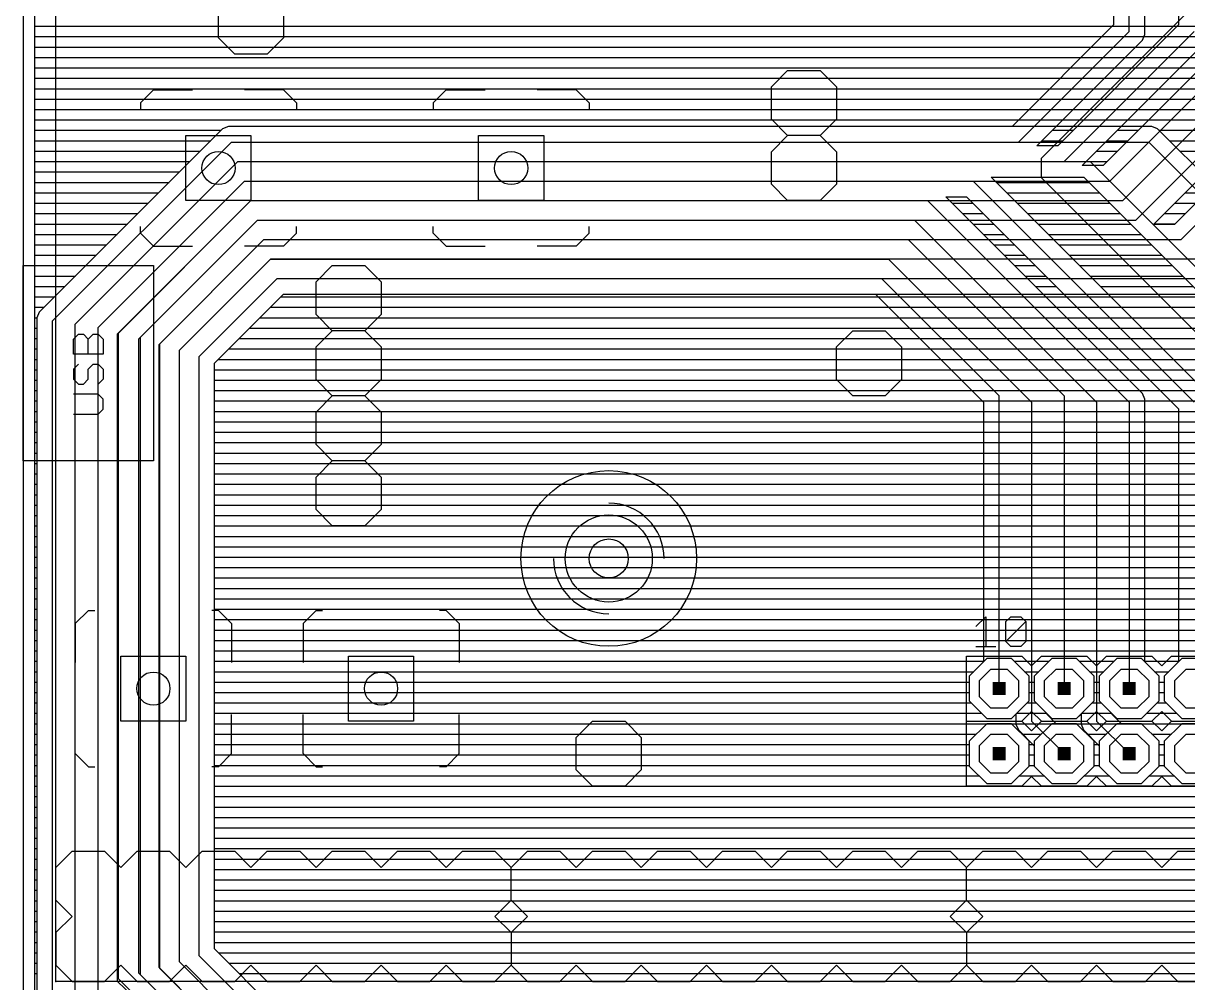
# Model space of a CAD drawing. Extents: x -0.64 to 6, y -0.15 to 7.8.
# Drawn here: x -0.19 to 1.6, y 5.538 to 7.012 of the extents above; entities that cross this region are included whole.
import ezdxf

# ---------------------------------------------------------------- set-up
doc = ezdxf.new("R2010")
doc.units = 0
for name, color, linetype in [('1', 22, 'CONTINUOUS'), ('16', 175, 'CONTINUOUS'), ('17', 82, 'CONTINUOUS'), ('20', 6, 'CONTINUOUS'), ('21', 253, 'CONTINUOUS'), ('23', 7, 'CONTINUOUS'), ('49', 253, 'CONTINUOUS'), ('51', 253, 'CONTINUOUS')]:
    doc.layers.add(name, color=color, linetype=linetype)

# ---------------------------------------------------------------- blocks, each defined once
blk = doc.blocks.new('RECT')
blk.add_solid([(-0.5, -0.5), (0.5, -0.5), (-0.5, 0.5), (0.5, 0.5)])
blk = doc.blocks.new('OCTAGONP')
blk.add_lwpolyline([(-0.5, -0.207107), (-0.5, 0.207107), (-0.207107, 0.5), (0.207107, 0.5), (0.5, 0.207107), (0.5, -0.207107), (0.207107, -0.5), (-0.207107, -0.5)], close=True)

msp = doc.modelspace()

# ---------------------------------------------------------------- linework, layer by layer
at = {"layer": '1'}
for p, q in [((-0.172, -0.132), (-0.172, 7.782)), ((-0.172, 7.008), (1.936, 7.008)), ((-0.172, 6.992), (1.936, 6.992)), ((-0.172, 6.976), (1.936, 6.976)), ((-0.172, 6.96), (1.936, 6.96)), ((-0.172, 6.944), (1.936, 6.944)), ((-0.172, 6.928), (1.936, 6.928)), ((-0.172, 6.912), (1.936, 6.912)), ((-0.172, 6.896), (1.936, 6.896)), ((-0.172, 6.88), (1.936, 6.88)), ((-0.172, 6.864), (1.936, 6.864)), ((-0.172, 6.848), (0.114059, 6.848)), ((0.109654, 6.843595), (-0.165346, 6.568595)), ((0.116405, 6.850346), (0.109654, 6.843595)), ((0.125226, 6.854), (0.116405, 6.850346)), ((1.544774, 6.854), (0.125226, 6.854)), ((1.553595, 6.850346), (1.544774, 6.854)), ((1.973595, 6.430346), (1.553595, 6.850346)), ((1.555941, 6.848), (1.936, 6.848)), ((-0.172, 6.832), (0.098059, 6.832)), ((-0.145, 6.555), (0.13, 6.83)), ((0.13, 6.83), (1.54, 6.83)), ((1.54, 6.83), (1.96, 6.41)), ((1.571941, 6.832), (1.936, 6.832)), ((-0.172, 6.816), (0.082059, 6.816)), ((1.587941, 6.816), (1.936, 6.816)), ((-0.172, 6.8), (0.066059, 6.8)), ((-0.172, 6.784), (0.050059, 6.784)), ((-0.11, 6.55), (0.14, 6.8)), ((0.14, 6.8), (1.45, 6.8)), ((1.45, 6.8), (1.86, 6.39)), ((-0.172, 6.768), (0.034059, 6.768)), ((-0.075, 6.545), (0.15, 6.77)), ((0.15, 6.77), (1.27, 6.77)), ((1.27, 6.77), (1.61, 6.43)), ((1.623595, 6.450346), (1.297941, 6.776)), ((1.297941, 6.776), (1.440059, 6.776)), ((1.305941, 6.768), (1.448059, 6.768)), ((1.440059, 6.776), (1.836, 6.380059)), ((-0.172, 6.752), (0.018059, 6.752)), ((1.321941, 6.752), (1.464059, 6.752)), ((-0.172, 6.736), (0.002059, 6.736)), ((-0.04375, 6.53625), (0.16, 6.74)), ((0.16, 6.74), (1.2, 6.74)), ((1.2, 6.74), (1.51, 6.43)), ((1.523595, 6.450346), (1.227941, 6.746)), ((1.227941, 6.746), (1.260059, 6.746)), ((1.237941, 6.736), (1.270059, 6.736)), ((1.260059, 6.746), (1.586, 6.420059)), ((1.337941, 6.736), (1.480059, 6.736)), ((-0.172, 6.72), (-0.013941, 6.72)), ((1.253941, 6.72), (1.286059, 6.72)), ((1.353941, 6.72), (1.496059, 6.72)), ((-0.172, 6.704), (-0.029941, 6.704)), ((-0.0125, 6.5275), (0.17, 6.71)), ((0.17, 6.71), (1.18, 6.71)), ((1.18, 6.71), (1.46, 6.43)), ((1.269941, 6.704), (1.302059, 6.704)), ((1.369941, 6.704), (1.512059, 6.704)), ((-0.172, 6.688), (-0.045941, 6.688)), ((0.01875, 6.51875), (0.18, 6.68)), ((0.18, 6.68), (1.17, 6.68)), ((1.17, 6.68), (1.41, 6.44)), ((1.285941, 6.688), (1.318059, 6.688)), ((1.385941, 6.688), (1.528059, 6.688)), ((-0.172, 6.672), (-0.061941, 6.672)), ((1.301941, 6.672), (1.334059, 6.672)), ((1.401941, 6.672), (1.544059, 6.672)), ((-0.172, 6.656), (-0.077941, 6.656)), ((0.05, 6.51), (0.19, 6.65)), ((0.19, 6.65), (1.14, 6.65)), ((1.14, 6.65), (1.36, 6.43)), ((1.317941, 6.656), (1.350059, 6.656)), ((1.417941, 6.656), (1.560059, 6.656)), ((-0.172, 6.64), (-0.093941, 6.64)), ((-0.172, 6.624), (-0.109941, 6.624)), ((1.333941, 6.64), (1.366059, 6.64)), ((1.349941, 6.624), (1.382059, 6.624)), ((1.433941, 6.64), (1.576059, 6.64)), ((1.449941, 6.624), (1.592059, 6.624)), ((-0.172, 6.608), (-0.125941, 6.608)), ((0.2, 6.62), (0.08, 6.5)), ((1.13, 6.62), (0.2, 6.62)), ((1.31, 6.44), (1.13, 6.62)), ((1.365941, 6.608), (1.398059, 6.608)), ((1.465941, 6.608), (1.608059, 6.608)), ((-0.172, 6.592), (-0.141941, 6.592)), ((0.104, 6.490059), (0.209941, 6.596)), ((0.205941, 6.592), (1.124059, 6.592)), ((0.209941, 6.596), (1.120059, 6.596)), ((1.120059, 6.596), (1.286, 6.430059)), ((1.381941, 6.592), (1.414059, 6.592)), ((1.481941, 6.592), (1.624059, 6.592)), ((-0.172, 6.576), (-0.157941, 6.576)), ((0.189941, 6.576), (1.140059, 6.576)), ((1.397941, 6.576), (1.430059, 6.576)), ((1.497941, 6.576), (1.640059, 6.576)), ((-0.172, 6.56), (-0.168906, 6.56)), ((-0.165346, 6.568595), (-0.169, 6.559774)), ((-0.169, 6.559774), (-0.169, 0.680226)), ((-0.145, 0.685), (-0.145, 6.555)), ((0.173941, 6.56), (1.156059, 6.56)), ((1.413941, 6.56), (1.446059, 6.56)), ((1.513941, 6.56), (1.656059, 6.56)), ((-0.172, 6.544), (-0.169, 6.544)), ((-0.11, 1.31), (-0.11, 6.55)), ((-0.075, 1.945), (-0.075, 6.545)), ((-0.04375, 5.54375), (-0.04375, 6.53625)), ((0.157941, 6.544), (1.172059, 6.544)), ((1.429941, 6.544), (1.462059, 6.544)), ((1.529941, 6.544), (1.672059, 6.544)), ((-0.172, 6.528), (-0.169, 6.528)), ((-0.0125, 5.5525), (-0.0125, 6.5275)), ((0.01875, 5.56125), (0.01875, 6.51875)), ((0.141941, 6.528), (1.188059, 6.528)), ((1.445941, 6.528), (1.478059, 6.528)), ((1.545941, 6.528), (1.688059, 6.528)), ((-0.172, 6.512), (-0.169, 6.512)), ((0.05, 5.57), (0.05, 6.51)), ((0.08, 6.5), (0.08, 5.58)), ((0.125941, 6.512), (1.204059, 6.512)), ((1.461941, 6.512), (1.494059, 6.512)), ((1.561941, 6.512), (1.704059, 6.512)), ((-0.172, 6.496), (-0.169, 6.496)), ((-0.172, 6.48), (-0.169, 6.48)), ((0.104, 5.589941), (0.104, 6.490059)), ((0.104, 6.48), (1.236059, 6.48)), ((0.109941, 6.496), (1.220059, 6.496)), ((1.477941, 6.496), (1.510059, 6.496)), ((1.493941, 6.48), (1.526059, 6.48)), ((1.577941, 6.496), (1.720059, 6.496)), ((1.593941, 6.48), (1.736059, 6.48)), ((-0.172, 6.464), (-0.169, 6.464)), ((0.104, 6.464), (1.252059, 6.464)), ((1.509941, 6.464), (1.542059, 6.464)), ((-0.172, 6.448), (-0.169, 6.448)), ((0.104, 6.448), (1.268059, 6.448)), ((1.530346, 6.443595), (1.523595, 6.450346)), ((1.525941, 6.448), (1.558059, 6.448)), ((-0.172, 6.432), (-0.169, 6.432)), ((0.104, 6.432), (1.284059, 6.432)), ((1.286, 6.430059), (1.286, 6.031054)), ((1.31, 5.99), (1.31, 6.44)), ((1.36, 6.43), (1.36, 5.94)), ((1.41, 6.44), (1.41, 5.99)), ((1.46, 6.43), (1.46, 5.94)), ((1.51, 6.43), (1.51, 5.99)), ((1.534, 6.434774), (1.530346, 6.443595)), ((1.534, 6.031054), (1.534, 6.434774)), ((1.534, 6.432), (1.574059, 6.432)), ((-0.172, 6.416), (-0.169, 6.416)), ((0.104, 6.416), (1.286, 6.416)), ((1.534, 6.416), (1.586, 6.416)), ((1.586, 6.420059), (1.586, 6.031054)), ((-0.172, 6.4), (-0.169, 6.4)), ((0.104, 6.4), (1.286, 6.4)), ((1.534, 6.4), (1.586, 6.4)), ((-0.172, 6.384), (-0.169, 6.384)), ((0.104, 6.384), (1.286, 6.384)), ((1.534, 6.384), (1.586, 6.384)), ((-0.172, 6.368), (-0.169, 6.368)), ((0.104, 6.368), (1.286, 6.368)), ((1.534, 6.368), (1.586, 6.368)), ((-0.172, 6.352), (-0.169, 6.352)), ((0.104, 6.352), (1.286, 6.352)), ((1.534, 6.352), (1.586, 6.352)), ((-0.172, 6.336), (-0.169, 6.336)), ((-0.172, 6.32), (-0.169, 6.32)), ((0.104, 6.336), (1.286, 6.336)), ((0.104, 6.32), (1.286, 6.32)), ((1.534, 6.336), (1.586, 6.336)), ((1.534, 6.32), (1.586, 6.32)), ((-0.172, 6.304), (-0.169, 6.304)), ((0.104, 6.304), (1.286, 6.304)), ((1.534, 6.304), (1.586, 6.304)), ((-0.172, 6.288), (-0.169, 6.288)), ((0.104, 6.288), (1.286, 6.288)), ((1.534, 6.288), (1.586, 6.288)), ((-0.172, 6.272), (-0.169, 6.272)), ((0.104, 6.272), (1.286, 6.272)), ((1.534, 6.272), (1.586, 6.272)), ((-0.172, 6.256), (-0.169, 6.256)), ((0.104, 6.256), (1.286, 6.256)), ((1.534, 6.256), (1.586, 6.256)), ((-0.172, 6.24), (-0.169, 6.24)), ((0.104, 6.24), (1.286, 6.24)), ((1.534, 6.24), (1.586, 6.24)), ((-0.172, 6.224), (-0.169, 6.224)), ((0.104, 6.224), (1.286, 6.224)), ((1.534, 6.224), (1.586, 6.224)), ((-0.172, 6.208), (-0.169, 6.208)), ((0.104, 6.208), (1.286, 6.208)), ((1.534, 6.208), (1.586, 6.208)), ((-0.172, 6.192), (-0.169, 6.192)), ((-0.172, 6.176), (-0.169, 6.176)), ((0.104, 6.192), (1.286, 6.192)), ((0.104, 6.176), (1.286, 6.176)), ((1.534, 6.192), (1.586, 6.192)), ((1.534, 6.176), (1.586, 6.176)), ((-0.172, 6.16), (-0.169, 6.16)), ((0.104, 6.16), (1.286, 6.16)), ((1.534, 6.16), (1.586, 6.16)), ((-0.172, 6.144), (-0.169, 6.144)), ((0.104, 6.144), (1.286, 6.144)), ((1.534, 6.144), (1.586, 6.144)), ((-0.172, 6.128), (-0.169, 6.128)), ((0.104, 6.128), (1.286, 6.128)), ((1.534, 6.128), (1.586, 6.128)), ((-0.172, 6.112), (-0.169, 6.112)), ((0.104, 6.112), (1.286, 6.112)), ((1.534, 6.112), (1.586, 6.112)), ((-0.172, 6.096), (-0.169, 6.096)), ((0.104, 6.096), (1.286, 6.096)), ((1.534, 6.096), (1.586, 6.096)), ((-0.172, 6.08), (-0.169, 6.08)), ((0.104, 6.08), (1.286, 6.08)), ((1.534, 6.08), (1.586, 6.08)), ((-0.172, 6.064), (-0.169, 6.064)), ((0.104, 6.064), (1.286, 6.064)), ((1.534, 6.064), (1.586, 6.064)), ((-0.172, 6.048), (-0.169, 6.048)), ((0.104, 6.048), (1.286, 6.048)), ((1.534, 6.048), (1.586, 6.048)), ((-0.172, 6.032), (-0.169, 6.032)), ((-0.172, 6.016), (-0.169, 6.016)), ((0.104, 6.032), (1.286, 6.032)), ((0.104, 6.016), (1.270946, 6.016)), ((1.286, 6.031054), (1.264, 6.009054)), ((1.534, 6.032), (1.586, 6.032)), ((1.556, 6.009054), (1.534, 6.031054)), ((1.549054, 6.016), (1.570946, 6.016)), ((1.586, 6.031054), (1.564, 6.009054)), ((-0.172, 6), (-0.169, 6)), ((0.104, 6), (1.264, 6)), ((1.264, 6.009054), (1.264, 5.970946)), ((1.556, 5.970946), (1.556, 6.009054)), ((1.556, 6), (1.564, 6)), ((1.564, 6.009054), (1.564, 5.970946)), ((-0.172, 5.984), (-0.169, 5.984)), ((0.104, 5.984), (1.264, 5.984)), ((1.556, 5.984), (1.564, 5.984)), ((-0.172, 5.968), (-0.169, 5.968)), ((0.104, 5.968), (1.266946, 5.968)), ((1.264, 5.970946), (1.290946, 5.944)), ((1.529054, 5.944), (1.556, 5.970946)), ((1.553054, 5.968), (1.566946, 5.968)), ((1.564, 5.970946), (1.590946, 5.944)), ((-0.172, 5.952), (-0.169, 5.952)), ((0.104, 5.952), (1.282946, 5.952)), ((1.290946, 5.944), (1.329054, 5.944)), ((1.329054, 5.944), (1.336, 5.950946)), ((1.336, 5.950946), (1.336, 5.935226)), ((1.384, 5.949941), (1.384, 5.950946)), ((1.384, 5.950946), (1.390946, 5.944)), ((1.397941, 5.936), (1.384, 5.949941)), ((1.390946, 5.944), (1.429054, 5.944)), ((1.429054, 5.944), (1.436, 5.950946)), ((1.436, 5.950946), (1.436, 5.935226)), ((1.484, 5.949941), (1.484, 5.950946)), ((1.484, 5.950946), (1.490946, 5.944)), ((1.497941, 5.936), (1.484, 5.949941)), ((1.490946, 5.944), (1.529054, 5.944)), ((1.537054, 5.952), (1.582946, 5.952)), ((1.590946, 5.944), (1.629054, 5.944)), ((-0.172, 5.936), (-0.169, 5.936)), ((0.104, 5.936), (1.336, 5.936)), ((1.290946, 5.936), (1.264, 5.909054)), ((1.329054, 5.936), (1.290946, 5.936)), ((1.356, 5.909054), (1.329054, 5.936)), ((1.336, 5.935226), (1.339654, 5.926405)), ((1.339654, 5.926405), (1.364, 5.902059)), ((1.36, 5.94), (1.41, 5.89)), ((1.429054, 5.936), (1.397941, 5.936)), ((1.397941, 5.936), (1.436, 5.936)), ((1.456, 5.909054), (1.429054, 5.936)), ((1.436, 5.935226), (1.439654, 5.926405)), ((1.439654, 5.926405), (1.464, 5.902059)), ((1.46, 5.94), (1.51, 5.89)), ((1.529054, 5.936), (1.497941, 5.936)), ((1.497941, 5.936), (1.836, 5.936)), ((1.556, 5.909054), (1.529054, 5.936)), ((1.590946, 5.936), (1.564, 5.909054)), ((1.629054, 5.936), (1.590946, 5.936)), ((-0.172, 5.92), (-0.169, 5.92)), ((0.104, 5.92), (1.274946, 5.92)), ((1.264, 5.909054), (1.264, 5.870946)), ((1.345054, 5.92), (1.346059, 5.92)), ((1.356, 5.870946), (1.356, 5.909054)), ((1.445054, 5.92), (1.446059, 5.92)), ((1.456, 5.870946), (1.456, 5.909054)), ((1.545054, 5.92), (1.574946, 5.92)), ((1.556, 5.870946), (1.556, 5.909054)), ((1.564, 5.909054), (1.564, 5.870946)), ((-0.172, 5.904), (-0.169, 5.904)), ((0.104, 5.904), (1.264, 5.904)), ((1.356, 5.904), (1.362059, 5.904)), ((1.364, 5.902059), (1.364, 5.870946)), ((1.456, 5.904), (1.462059, 5.904)), ((1.464, 5.902059), (1.464, 5.870946)), ((1.556, 5.904), (1.564, 5.904)), ((-0.172, 5.888), (-0.169, 5.888)), ((-0.172, 5.872), (-0.169, 5.872)), ((0.104, 5.888), (1.264, 5.888)), ((0.104, 5.872), (1.264, 5.872)), ((1.356, 5.888), (1.364, 5.888)), ((1.356, 5.872), (1.364, 5.872)), ((1.456, 5.888), (1.464, 5.888)), ((1.456, 5.872), (1.464, 5.872)), ((1.556, 5.888), (1.564, 5.888)), ((1.556, 5.872), (1.564, 5.872)), ((-0.172, 5.856), (-0.169, 5.856)), ((0.104, 5.856), (1.278946, 5.856)), ((1.264, 5.870946), (1.290946, 5.844)), ((1.329054, 5.844), (1.356, 5.870946)), ((1.341054, 5.856), (1.378946, 5.856)), ((1.364, 5.870946), (1.390946, 5.844)), ((1.429054, 5.844), (1.456, 5.870946)), ((1.441054, 5.856), (1.478946, 5.856)), ((1.464, 5.870946), (1.490946, 5.844)), ((1.529054, 5.844), (1.556, 5.870946)), ((1.541054, 5.856), (1.578946, 5.856)), ((1.564, 5.870946), (1.590946, 5.844)), ((-0.172, 5.84), (-0.169, 5.84)), ((0.104, 5.84), (2.348, 5.84)), ((1.290946, 5.844), (1.329054, 5.844)), ((1.390946, 5.844), (1.429054, 5.844)), ((1.490946, 5.844), (1.529054, 5.844)), ((1.590946, 5.844), (1.629054, 5.844)), ((-0.172, 5.824), (-0.169, 5.824)), ((0.104, 5.824), (2.348, 5.824)), ((-0.172, 5.808), (-0.169, 5.808)), ((0.104, 5.808), (2.348, 5.808)), ((-0.172, 5.792), (-0.169, 5.792)), ((0.104, 5.792), (2.348, 5.792)), ((-0.172, 5.776), (-0.169, 5.776)), ((0.104, 5.776), (2.348, 5.776)), ((-0.172, 5.76), (-0.169, 5.76)), ((0.104, 5.76), (2.348, 5.76)), ((-0.172, 5.744), (-0.169, 5.744)), ((-0.172, 5.728), (-0.169, 5.728)), ((0.104, 5.744), (2.348, 5.744)), ((0.104, 5.728), (2.348, 5.728)), ((-0.172, 5.712), (-0.169, 5.712)), ((0.104, 5.712), (2.348, 5.712)), ((-0.172, 5.696), (-0.169, 5.696)), ((0.104, 5.696), (2.348, 5.696)), ((-0.172, 5.68), (-0.169, 5.68)), ((0.104, 5.68), (2.348, 5.68)), ((-0.172, 5.664), (-0.169, 5.664)), ((0.104, 5.664), (2.348, 5.664)), ((-0.172, 5.648), (-0.169, 5.648)), ((0.104, 5.648), (2.348, 5.648)), ((-0.172, 5.632), (-0.169, 5.632)), ((0.104, 5.632), (2.348, 5.632)), ((-0.172, 5.616), (-0.169, 5.616)), ((0.104, 5.616), (2.348, 5.616)), ((-0.172, 5.6), (-0.169, 5.6)), ((0.104, 5.6), (2.348, 5.6)), ((0.300346, 5.393595), (0.104, 5.589941)), ((-0.172, 5.584), (-0.169, 5.584)), ((-0.172, 5.568), (-0.169, 5.568)), ((0.25, 5.37), (0.05, 5.57)), ((0.28, 5.38), (0.08, 5.58)), ((0.109941, 5.584), (2.348, 5.584)), ((0.125941, 5.568), (2.348, 5.568)), ((-0.172, 5.552), (-0.169, 5.552)), ((0.19, 5.35), (-0.0125, 5.5525)), ((0.22, 5.36), (0.01875, 5.56125)), ((0.141941, 5.552), (2.348, 5.552)), ((0.16, 5.34), (-0.04375, 5.54375))]:
    msp.add_line(p, q, dxfattribs=at)
at = {"layer": '16'}
for p, q in [((-0.172, -0.132), (-0.172, 7.782)), ((1.51, 7), (1.51, 7.59)), ((1.486, 7.548946), (1.486, 7.009941)), ((1.534, 6.995226), (1.534, 7.548946)), ((1.586, 7.548946), (1.586, 7.009941)), ((-0.172, 7.008), (1.484059, 7.008)), ((1.486, 7.009941), (1.330059, 6.854)), ((1.34, 6.83), (1.51, 7)), ((1.586, 7.009941), (1.400059, 6.824)), ((1.41, 6.8), (1.61, 7)), ((1.686, 7.009941), (1.470059, 6.794)), ((1.48, 6.77), (1.71, 7)), ((1.5, 6.74), (1.76, 7)), ((1.52, 6.71), (1.81, 7)), ((1.534, 7.008), (1.584059, 7.008)), ((1.886, 7.009941), (1.580059, 6.704)), ((1.59, 6.68), (1.91, 7)), ((-0.172, 6.992), (1.468059, 6.992)), ((1.523595, 6.979654), (1.530346, 6.986405)), ((1.530346, 6.986405), (1.534, 6.995226)), ((1.532664, 6.992), (1.568059, 6.992)), ((-0.172, 6.976), (1.452059, 6.976)), ((1.367941, 6.824), (1.523595, 6.979654)), ((1.437941, 6.794), (1.623595, 6.979654)), ((1.519941, 6.976), (1.552059, 6.976)), ((1.547941, 6.704), (1.823595, 6.979654)), ((-0.172, 6.96), (1.436059, 6.96)), ((1.503941, 6.96), (1.536059, 6.96)), ((-0.172, 6.944), (1.420059, 6.944)), ((-0.172, 6.928), (1.404059, 6.928)), ((1.471941, 6.928), (1.504059, 6.928)), ((1.487941, 6.944), (1.520059, 6.944)), ((1.571941, 6.928), (1.604059, 6.928)), ((1.587941, 6.944), (1.620059, 6.944)), ((-0.172, 6.912), (1.388059, 6.912)), ((1.455941, 6.912), (1.488059, 6.912)), ((1.555941, 6.912), (1.588059, 6.912)), ((-0.172, 6.896), (1.372059, 6.896)), ((1.439941, 6.896), (1.472059, 6.896)), ((1.539941, 6.896), (1.572059, 6.896)), ((-0.172, 6.88), (1.356059, 6.88)), ((1.423941, 6.88), (1.456059, 6.88)), ((1.523941, 6.88), (1.556059, 6.88)), ((-0.172, 6.864), (1.340059, 6.864)), ((1.407941, 6.864), (1.440059, 6.864)), ((1.507941, 6.864), (1.540059, 6.864)), ((-0.172, 6.848), (0.114059, 6.848)), ((0.109654, 6.843595), (-0.165346, 6.568595)), ((0.116405, 6.850346), (0.109654, 6.843595)), ((0.125226, 6.854), (0.116405, 6.850346)), ((1.330059, 6.854), (0.125226, 6.854)), ((1.391941, 6.848), (1.424059, 6.848)), ((1.491941, 6.848), (1.524059, 6.848)), ((-0.172, 6.832), (0.098059, 6.832)), ((-0.145, 6.555), (0.13, 6.83)), ((0.13, 6.83), (1.34, 6.83)), ((1.400059, 6.824), (1.367941, 6.824)), ((1.375941, 6.832), (1.408059, 6.832)), ((1.475941, 6.832), (1.508059, 6.832)), ((-0.172, 6.816), (0.082059, 6.816)), ((1.459941, 6.816), (1.492059, 6.816)), ((-0.172, 6.8), (0.066059, 6.8)), ((-0.172, 6.784), (0.050059, 6.784)), ((-0.11, 6.55), (0.14, 6.8)), ((0.14, 6.8), (1.41, 6.8)), ((1.470059, 6.794), (1.437941, 6.794)), ((1.443941, 6.8), (1.476059, 6.8)), ((-0.172, 6.768), (0.034059, 6.768)), ((-0.075, 6.545), (0.15, 6.77)), ((0.15, 6.77), (1.48, 6.77)), ((-0.172, 6.752), (0.018059, 6.752)), ((1.595941, 6.752), (1.628059, 6.752)), ((-0.172, 6.736), (0.002059, 6.736)), ((-0.045, 6.535), (0.16, 6.74)), ((0.16, 6.74), (1.5, 6.74)), ((1.579941, 6.736), (1.612059, 6.736)), ((-0.172, 6.72), (-0.013941, 6.72)), ((1.563941, 6.72), (1.596059, 6.72)), ((-0.172, 6.704), (-0.029941, 6.704)), ((-0.01, 6.53), (0.17, 6.71)), ((0.17, 6.71), (1.52, 6.71)), ((1.580059, 6.704), (1.547941, 6.704)), ((1.547941, 6.704), (1.580059, 6.704)), ((-0.172, 6.688), (-0.045941, 6.688)), ((0.02, 6.52), (0.18, 6.68)), ((0.18, 6.68), (1.59, 6.68)), ((-0.172, 6.672), (-0.061941, 6.672)), ((-0.172, 6.656), (-0.077941, 6.656)), ((0.19, 6.65), (0.05, 6.51)), ((1.67, 6.65), (0.19, 6.65)), ((-0.172, 6.64), (-0.093941, 6.64)), ((-0.172, 6.624), (-0.109941, 6.624)), ((-0.172, 6.608), (-0.125941, 6.608)), ((0.2, 6.62), (0.08, 6.5)), ((1.69, 6.62), (0.2, 6.62)), ((-0.172, 6.592), (-0.141941, 6.592)), ((0.104, 6.490059), (0.209941, 6.596)), ((0.205941, 6.592), (1.929218, 6.592)), ((0.209941, 6.596), (1.694774, 6.596)), ((-0.172, 6.576), (-0.157941, 6.576)), ((0.189941, 6.576), (1.939452, 6.576)), ((-0.172, 6.56), (-0.168906, 6.56)), ((-0.165346, 6.568595), (-0.169, 6.559774)), ((-0.169, 6.559774), (-0.169, 0.210226)), ((-0.145, 0.215), (-0.145, 6.555)), ((0.173941, 6.56), (1.966059, 6.56)), ((-0.172, 6.544), (-0.169, 6.544)), ((-0.11, 0.85), (-0.11, 6.55)), ((-0.075, 1.49), (-0.075, 6.545)), ((-0.045, 5.54), (-0.045, 6.535)), ((0.157941, 6.544), (1.982059, 6.544)), ((-0.172, 6.528), (-0.169, 6.528)), ((-0.01, 5.55), (-0.01, 6.53)), ((0.02, 5.56), (0.02, 6.52)), ((0.141941, 6.528), (1.998059, 6.528)), ((-0.172, 6.512), (-0.169, 6.512)), ((0.05, 5.57), (0.05, 6.51)), ((0.08, 6.5), (0.08, 5.58)), ((0.125941, 6.512), (2.014059, 6.512)), ((-0.172, 6.496), (-0.169, 6.496)), ((-0.172, 6.48), (-0.169, 6.48)), ((0.104, 5.589941), (0.104, 6.490059)), ((0.104, 6.48), (2.046059, 6.48)), ((0.109941, 6.496), (2.030059, 6.496)), ((-0.172, 6.464), (-0.169, 6.464)), ((0.104, 6.464), (2.062059, 6.464)), ((-0.172, 6.448), (-0.169, 6.448)), ((0.104, 6.448), (2.078059, 6.448)), ((-0.172, 6.432), (-0.169, 6.432)), ((0.104, 6.432), (4.674059, 6.432)), ((-0.172, 6.416), (-0.169, 6.416)), ((0.104, 6.416), (4.690059, 6.416)), ((-0.172, 6.4), (-0.169, 6.4)), ((0.104, 6.4), (4.706059, 6.4)), ((-0.172, 6.384), (-0.169, 6.384)), ((0.104, 6.384), (4.722059, 6.384)), ((-0.172, 6.368), (-0.169, 6.368)), ((0.104, 6.368), (4.738059, 6.368)), ((-0.172, 6.352), (-0.169, 6.352)), ((0.104, 6.352), (4.754059, 6.352)), ((-0.172, 6.336), (-0.169, 6.336)), ((-0.172, 6.32), (-0.169, 6.32)), ((0.104, 6.336), (4.766, 6.336)), ((0.104, 6.32), (4.766, 6.32)), ((-0.172, 6.304), (-0.169, 6.304)), ((0.104, 6.304), (4.766, 6.304)), ((-0.172, 6.288), (-0.169, 6.288)), ((0.104, 6.288), (4.766, 6.288)), ((-0.172, 6.272), (-0.169, 6.272)), ((0.104, 6.272), (4.766, 6.272)), ((-0.172, 6.256), (-0.169, 6.256)), ((0.104, 6.256), (4.766, 6.256)), ((-0.172, 6.24), (-0.169, 6.24)), ((0.104, 6.24), (4.766, 6.24)), ((-0.172, 6.224), (-0.169, 6.224)), ((0.104, 6.224), (4.766, 6.224)), ((-0.172, 6.208), (-0.169, 6.208)), ((0.104, 6.208), (4.766, 6.208)), ((-0.172, 6.192), (-0.169, 6.192)), ((-0.172, 6.176), (-0.169, 6.176)), ((0.104, 6.192), (4.766, 6.192)), ((0.104, 6.176), (4.766, 6.176)), ((-0.172, 6.16), (-0.169, 6.16)), ((0.104, 6.16), (4.766, 6.16)), ((-0.172, 6.144), (-0.169, 6.144)), ((0.104, 6.144), (4.766, 6.144)), ((-0.172, 6.128), (-0.169, 6.128)), ((0.104, 6.128), (4.766, 6.128)), ((-0.172, 6.112), (-0.169, 6.112)), ((0.104, 6.112), (4.766, 6.112)), ((-0.172, 6.096), (-0.169, 6.096)), ((0.104, 6.096), (4.766, 6.096)), ((-0.172, 6.08), (-0.169, 6.08)), ((0.104, 6.08), (4.766, 6.08)), ((-0.172, 6.064), (-0.169, 6.064)), ((0.104, 6.064), (4.766, 6.064)), ((-0.172, 6.048), (-0.169, 6.048)), ((0.104, 6.048), (4.766, 6.048)), ((1.290946, 6.036), (1.264, 6.009054)), ((1.329054, 6.036), (1.290946, 6.036)), ((1.356, 6.009054), (1.329054, 6.036)), ((1.390946, 6.036), (1.364, 6.009054)), ((1.429054, 6.036), (1.390946, 6.036)), ((1.456, 6.009054), (1.429054, 6.036)), ((1.490946, 6.036), (1.464, 6.009054)), ((1.529054, 6.036), (1.490946, 6.036)), ((1.556, 6.009054), (1.529054, 6.036)), ((1.590946, 6.036), (1.564, 6.009054)), ((1.629054, 6.036), (1.590946, 6.036)), ((-0.172, 6.032), (-0.169, 6.032)), ((-0.172, 6.016), (-0.169, 6.016)), ((0.104, 6.032), (1.286946, 6.032)), ((0.104, 6.016), (1.270946, 6.016)), ((1.333054, 6.032), (1.386946, 6.032)), ((1.349054, 6.016), (1.370946, 6.016)), ((1.433054, 6.032), (1.486946, 6.032)), ((1.449054, 6.016), (1.470946, 6.016)), ((1.533054, 6.032), (1.586946, 6.032)), ((1.549054, 6.016), (1.570946, 6.016)), ((-0.172, 6), (-0.169, 6)), ((0.104, 6), (1.264, 6)), ((1.264, 6.009054), (1.264, 5.970946)), ((1.356, 5.970946), (1.356, 6.009054)), ((1.356, 6), (1.364, 6)), ((1.364, 6.009054), (1.364, 5.970946)), ((1.456, 5.970946), (1.456, 6.009054)), ((1.456, 6), (1.464, 6)), ((1.464, 6.009054), (1.464, 5.970946)), ((1.556, 5.970946), (1.556, 6.009054)), ((1.556, 6), (1.564, 6)), ((1.564, 6.009054), (1.564, 5.970946)), ((-0.172, 5.984), (-0.169, 5.984)), ((0.104, 5.984), (1.264, 5.984)), ((1.356, 5.984), (1.364, 5.984)), ((1.456, 5.984), (1.464, 5.984)), ((1.556, 5.984), (1.564, 5.984)), ((-0.172, 5.968), (-0.169, 5.968)), ((0.104, 5.968), (1.266946, 5.968)), ((1.264, 5.970946), (1.290946, 5.944)), ((1.329054, 5.944), (1.356, 5.970946)), ((1.353054, 5.968), (1.366946, 5.968)), ((1.364, 5.970946), (1.390946, 5.944)), ((1.429054, 5.944), (1.456, 5.970946)), ((1.453054, 5.968), (1.466946, 5.968)), ((1.464, 5.970946), (1.490946, 5.944)), ((1.529054, 5.944), (1.556, 5.970946)), ((1.553054, 5.968), (1.566946, 5.968)), ((1.564, 5.970946), (1.590946, 5.944)), ((-0.172, 5.952), (-0.169, 5.952)), ((0.104, 5.952), (1.282946, 5.952)), ((1.290946, 5.944), (1.329054, 5.944)), ((1.337054, 5.952), (1.382946, 5.952)), ((1.390946, 5.944), (1.429054, 5.944)), ((1.437054, 5.952), (1.482946, 5.952)), ((1.490946, 5.944), (1.529054, 5.944)), ((1.537054, 5.952), (1.582946, 5.952)), ((1.590946, 5.944), (1.629054, 5.944)), ((-0.172, 5.936), (-0.169, 5.936)), ((0.104, 5.936), (2.188118, 5.936)), ((1.290946, 5.936), (1.264, 5.909054)), ((1.329054, 5.936), (1.290946, 5.936)), ((1.356, 5.909054), (1.329054, 5.936)), ((1.390946, 5.936), (1.364, 5.909054)), ((1.429054, 5.936), (1.390946, 5.936)), ((1.456, 5.909054), (1.429054, 5.936)), ((1.490946, 5.936), (1.464, 5.909054)), ((1.529054, 5.936), (1.490946, 5.936)), ((1.556, 5.909054), (1.529054, 5.936)), ((1.590946, 5.936), (1.564, 5.909054)), ((1.629054, 5.936), (1.590946, 5.936)), ((-0.172, 5.92), (-0.169, 5.92)), ((0.104, 5.92), (1.274946, 5.92)), ((1.264, 5.909054), (1.264, 5.870946)), ((1.345054, 5.92), (1.374946, 5.92)), ((1.356, 5.870946), (1.356, 5.909054)), ((1.364, 5.909054), (1.364, 5.870946)), ((1.445054, 5.92), (1.474946, 5.92)), ((1.456, 5.870946), (1.456, 5.909054)), ((1.464, 5.909054), (1.464, 5.870946)), ((1.545054, 5.92), (1.574946, 5.92)), ((1.556, 5.870946), (1.556, 5.909054)), ((1.564, 5.909054), (1.564, 5.870946)), ((-0.172, 5.904), (-0.169, 5.904)), ((0.104, 5.904), (1.264, 5.904)), ((1.356, 5.904), (1.364, 5.904)), ((1.456, 5.904), (1.464, 5.904)), ((1.556, 5.904), (1.564, 5.904)), ((-0.172, 5.888), (-0.169, 5.888)), ((-0.172, 5.872), (-0.169, 5.872)), ((0.104, 5.888), (1.264, 5.888)), ((0.104, 5.872), (1.264, 5.872)), ((1.356, 5.888), (1.364, 5.888)), ((1.356, 5.872), (1.364, 5.872)), ((1.456, 5.888), (1.464, 5.888)), ((1.456, 5.872), (1.464, 5.872)), ((1.556, 5.888), (1.564, 5.888)), ((1.556, 5.872), (1.564, 5.872)), ((-0.172, 5.856), (-0.169, 5.856)), ((0.104, 5.856), (1.278946, 5.856)), ((1.264, 5.870946), (1.290946, 5.844)), ((1.329054, 5.844), (1.356, 5.870946)), ((1.341054, 5.856), (1.378946, 5.856)), ((1.364, 5.870946), (1.390946, 5.844)), ((1.429054, 5.844), (1.456, 5.870946)), ((1.441054, 5.856), (1.478946, 5.856)), ((1.464, 5.870946), (1.490946, 5.844)), ((1.529054, 5.844), (1.556, 5.870946)), ((1.541054, 5.856), (1.578946, 5.856)), ((1.564, 5.870946), (1.590946, 5.844)), ((-0.172, 5.84), (-0.169, 5.84)), ((0.104, 5.84), (4.7585, 5.84)), ((1.290946, 5.844), (1.329054, 5.844)), ((1.390946, 5.844), (1.429054, 5.844)), ((1.490946, 5.844), (1.529054, 5.844)), ((1.590946, 5.844), (1.629054, 5.844)), ((-0.172, 5.824), (-0.169, 5.824)), ((0.104, 5.824), (4.762532, 5.824)), ((-0.172, 5.808), (-0.169, 5.808)), ((0.104, 5.808), (4.836, 5.808)), ((-0.172, 5.792), (-0.169, 5.792)), ((0.104, 5.792), (4.836, 5.792)), ((-0.172, 5.776), (-0.169, 5.776)), ((0.104, 5.776), (4.836, 5.776)), ((-0.172, 5.76), (-0.169, 5.76)), ((0.104, 5.76), (4.836, 5.76)), ((-0.172, 5.744), (-0.169, 5.744)), ((-0.172, 5.728), (-0.169, 5.728)), ((0.104, 5.744), (4.836, 5.744)), ((0.104, 5.728), (4.836, 5.728)), ((-0.172, 5.712), (-0.169, 5.712)), ((0.104, 5.712), (4.836, 5.712)), ((-0.172, 5.696), (-0.169, 5.696)), ((0.104, 5.696), (4.836, 5.696)), ((-0.172, 5.68), (-0.169, 5.68)), ((0.104, 5.68), (4.836, 5.68)), ((-0.172, 5.664), (-0.169, 5.664)), ((0.104, 5.664), (4.836, 5.664)), ((-0.172, 5.648), (-0.169, 5.648)), ((0.104, 5.648), (4.836, 5.648)), ((-0.172, 5.632), (-0.169, 5.632)), ((0.104, 5.632), (4.836, 5.632)), ((-0.172, 5.616), (-0.169, 5.616)), ((0.104, 5.616), (4.836, 5.616)), ((-0.172, 5.6), (-0.169, 5.6)), ((0.104, 5.6), (4.836, 5.6)), ((0.293595, 5.400346), (0.104, 5.589941)), ((-0.172, 5.584), (-0.169, 5.584)), ((-0.172, 5.568), (-0.169, 5.568)), ((0.25, 5.37), (0.05, 5.57)), ((0.08, 5.58), (0.28, 5.38)), ((0.109941, 5.584), (4.836, 5.584)), ((0.125941, 5.568), (4.836, 5.568)), ((-0.172, 5.552), (-0.169, 5.552)), ((0.19, 5.35), (-0.01, 5.55)), ((0.22, 5.36), (0.02, 5.56)), ((0.141941, 5.552), (4.844059, 5.552)), ((0.07, 5.43), (-0.045, 5.54))]:
    msp.add_line(p, q, dxfattribs=at)
at = {"layer": '20'}
msp.add_line((-0.19, 7.8), (-0.19, -0.15), dxfattribs=at)
at = {"layer": '21'}
for p, q in [((1.2745, 6.085193), (1.289846, 6.100539)), ((1.289846, 6.100539), (1.289846, 6.0545)), ((1.320539, 6.092866), (1.328212, 6.100539)), ((1.320539, 6.062173), (1.320539, 6.092866)), ((1.320539, 6.062173), (1.351232, 6.092866)), ((1.328212, 6.100539), (1.343559, 6.100539)), ((1.343559, 6.100539), (1.351232, 6.092866)), ((1.351232, 6.092866), (1.351232, 6.062173)), ((1.2745, 6.0545), (1.305193, 6.0545)), ((1.328212, 6.0545), (1.320539, 6.062173)), ((1.343559, 6.0545), (1.328212, 6.0545)), ((1.351232, 6.062173), (1.343559, 6.0545))]:
    msp.add_line(p, q, dxfattribs=at)
at = {"layer": '23'}
msp.add_point((-0.14, 5.54), dxfattribs=at)
at = {"layer": '49'}
for p, q in [((-0.14, 6.64), (-0.14, 7.74)), ((1.375, 6.805), (1.745, 7.175)), ((0.11, 6.99), (0.11, 7.04)), ((0.21, 7.04), (0.21, 6.99)), ((0.135, 6.965), (0.11, 6.99)), ((0.21, 6.99), (0.185, 6.965)), ((0.185, 6.965), (0.135, 6.965)), ((0.96, 6.915), (0.985, 6.94)), ((0.985, 6.94), (1.035, 6.94)), ((1.035, 6.94), (1.06, 6.915)), ((0.01, 6.91), (-0.01, 6.89)), ((0.01, 6.91), (0.07, 6.91)), ((0.21, 6.91), (0.15, 6.91)), ((0.21, 6.91), (0.23, 6.89)), ((0.46, 6.91), (0.44, 6.89)), ((0.46, 6.91), (0.52, 6.91)), ((0.66, 6.91), (0.6, 6.91)), ((0.66, 6.91), (0.68, 6.89)), ((0.96, 6.865), (0.96, 6.915)), ((1.06, 6.915), (1.06, 6.865)), ((-0.01, 6.89), (-0.01, 6.88)), ((0.23, 6.89), (0.23, 6.88)), ((0.44, 6.89), (0.44, 6.88)), ((0.68, 6.89), (0.68, 6.88)), ((0.985, 6.84), (0.96, 6.865)), ((1.06, 6.865), (1.035, 6.84)), ((0.06, 6.74), (0.06, 6.84)), ((0.06, 6.84), (0.16, 6.84)), ((0.16, 6.84), (0.16, 6.74)), ((0.51, 6.74), (0.51, 6.84)), ((0.51, 6.84), (0.61, 6.84)), ((0.61, 6.84), (0.61, 6.74)), ((0.96, 6.815), (0.985, 6.84)), ((1.035, 6.84), (0.985, 6.84)), ((1.035, 6.84), (1.06, 6.815)), ((0.96, 6.765), (0.96, 6.815)), ((1.06, 6.815), (1.06, 6.765)), ((1.375, 6.775), (1.375, 6.805)), ((1.745, 6.405), (1.375, 6.775)), ((0.985, 6.74), (0.96, 6.765)), ((1.06, 6.765), (1.035, 6.74)), ((0.16, 6.74), (0.06, 6.74)), ((0.61, 6.74), (0.51, 6.74)), ((1.035, 6.74), (0.985, 6.74)), ((-0.01, 6.69), (-0.01, 6.7)), ((0.23, 6.69), (0.23, 6.7)), ((0.44, 6.69), (0.44, 6.7)), ((0.68, 6.69), (0.68, 6.7)), ((0.01, 6.67), (-0.01, 6.69)), ((0.21, 6.67), (0.23, 6.69)), ((0.46, 6.67), (0.44, 6.69)), ((0.66, 6.67), (0.68, 6.69)), ((0.01, 6.67), (0.07, 6.67)), ((0.21, 6.67), (0.15, 6.67)), ((0.46, 6.67), (0.52, 6.67)), ((0.66, 6.67), (0.6, 6.67)), ((-0.19, 6.34), (-0.19, 6.64)), ((-0.19, 6.64), (-0.14, 6.64)), ((-0.14, 5.54), (-0.14, 6.64)), ((-0.14, 6.64), (0.01, 6.64)), ((0.01, 6.64), (0.01, 6.34)), ((0.26, 6.615), (0.285, 6.64)), ((0.285, 6.64), (0.335, 6.64)), ((0.335, 6.64), (0.36, 6.615)), ((0.26, 6.565), (0.26, 6.615)), ((0.36, 6.615), (0.36, 6.565)), ((0.285, 6.54), (0.26, 6.565)), ((0.36, 6.565), (0.335, 6.54)), ((-0.113039, 6.527098), (-0.105366, 6.534771)), ((-0.105366, 6.534771), (-0.097693, 6.534771)), ((-0.097693, 6.534771), (-0.09002, 6.527098)), ((-0.09002, 6.527098), (-0.082346, 6.534771)), ((-0.082346, 6.534771), (-0.074673, 6.534771)), ((-0.074673, 6.534771), (-0.067, 6.527098)), ((0.26, 6.515), (0.285, 6.54)), ((0.335, 6.54), (0.285, 6.54)), ((0.335, 6.54), (0.36, 6.515)), ((1.06, 6.515), (1.085, 6.54)), ((1.085, 6.54), (1.135, 6.54)), ((1.135, 6.54), (1.16, 6.515)), ((-0.113039, 6.504078), (-0.113039, 6.527098)), ((-0.09002, 6.504078), (-0.09002, 6.527098)), ((-0.067, 6.527098), (-0.067, 6.504078)), ((-0.067, 6.504078), (-0.113039, 6.504078)), ((0.26, 6.465), (0.26, 6.515)), ((0.36, 6.515), (0.36, 6.465)), ((1.06, 6.465), (1.06, 6.515)), ((1.16, 6.515), (1.16, 6.465)), ((-0.105366, 6.488732), (-0.113039, 6.481059)), ((-0.113039, 6.481059), (-0.113039, 6.465712)), ((-0.09002, 6.481059), (-0.082346, 6.488732)), ((-0.09002, 6.465712), (-0.09002, 6.481059)), ((-0.082346, 6.488732), (-0.074673, 6.488732)), ((-0.074673, 6.488732), (-0.067, 6.481059)), ((-0.067, 6.481059), (-0.067, 6.465712)), ((-0.113039, 6.465712), (-0.105366, 6.458039)), ((-0.097693, 6.458039), (-0.09002, 6.465712)), ((-0.067, 6.465712), (-0.074673, 6.458039)), ((0.285, 6.44), (0.26, 6.465)), ((0.36, 6.465), (0.335, 6.44)), ((1.085, 6.44), (1.06, 6.465)), ((1.16, 6.465), (1.135, 6.44)), ((-0.105366, 6.458039), (-0.097693, 6.458039)), ((-0.074673, 6.442693), (-0.113039, 6.442693)), ((-0.067, 6.43502), (-0.074673, 6.442693)), ((-0.067, 6.419673), (-0.067, 6.43502)), ((0.26, 6.415), (0.285, 6.44)), ((0.335, 6.44), (0.285, 6.44)), ((0.335, 6.44), (0.36, 6.415)), ((1.135, 6.44), (1.085, 6.44)), ((-0.113039, 6.412), (-0.074673, 6.412)), ((-0.074673, 6.412), (-0.067, 6.419673)), ((0.26, 6.365), (0.26, 6.415)), ((0.36, 6.415), (0.36, 6.365)), ((0.285, 6.34), (0.26, 6.365)), ((0.36, 6.365), (0.335, 6.34)), ((0.01, 6.34), (-0.19, 6.34)), ((0.26, 6.315), (0.285, 6.34)), ((0.335, 6.34), (0.285, 6.34)), ((0.335, 6.34), (0.36, 6.315)), ((0.26, 6.265), (0.26, 6.315)), ((0.36, 6.315), (0.36, 6.265)), ((0.285, 6.24), (0.26, 6.265)), ((0.36, 6.265), (0.335, 6.24)), ((0.335, 6.24), (0.285, 6.24)), ((-0.11, 6.09), (-0.09, 6.11)), ((-0.09, 6.11), (-0.08, 6.11)), ((0.11, 6.11), (0.1, 6.11)), ((0.13, 6.09), (0.11, 6.11)), ((0.24, 6.09), (0.26, 6.11)), ((0.26, 6.11), (0.27, 6.11)), ((0.46, 6.11), (0.45, 6.11)), ((0.48, 6.09), (0.46, 6.11)), ((-0.11, 6.09), (-0.11, 6.03)), ((0.13, 6.09), (0.13, 6.03)), ((0.24, 6.09), (0.24, 6.03)), ((0.48, 6.09), (0.48, 6.03)), ((-0.04, 5.94), (-0.04, 6.04)), ((-0.04, 6.04), (0.06, 6.04)), ((0.06, 6.04), (0.06, 5.94)), ((0.31, 5.94), (0.31, 6.04)), ((0.31, 6.04), (0.41, 6.04)), ((0.41, 6.04), (0.41, 5.94)), ((-0.11, 5.89), (-0.11, 5.95)), ((0.13, 5.89), (0.13, 5.95)), ((0.24, 5.89), (0.24, 5.95)), ((0.48, 5.89), (0.48, 5.95)), ((0.06, 5.94), (-0.04, 5.94)), ((0.41, 5.94), (0.31, 5.94)), ((0.66, 5.915), (0.685, 5.94)), ((0.685, 5.94), (0.735, 5.94)), ((0.735, 5.94), (0.76, 5.915)), ((0.66, 5.865), (0.66, 5.915)), ((0.76, 5.915), (0.76, 5.865)), ((-0.11, 5.89), (-0.09, 5.87)), ((0.13, 5.89), (0.11, 5.87)), ((0.24, 5.89), (0.26, 5.87)), ((0.48, 5.89), (0.46, 5.87)), ((-0.09, 5.87), (-0.08, 5.87)), ((0.11, 5.87), (0.1, 5.87)), ((0.26, 5.87), (0.27, 5.87)), ((0.46, 5.87), (0.45, 5.87)), ((0.685, 5.84), (0.66, 5.865)), ((0.76, 5.865), (0.735, 5.84)), ((0.735, 5.84), (0.685, 5.84)), ((-0.14, 5.715), (-0.115, 5.74)), ((-0.115, 5.74), (-0.065, 5.74)), ((-0.065, 5.74), (-0.04, 5.715)), ((-0.04, 5.715), (-0.015, 5.74)), ((-0.015, 5.74), (0.035, 5.74)), ((0.035, 5.74), (0.06, 5.715)), ((0.06, 5.715), (0.085, 5.74)), ((0.085, 5.74), (0.135, 5.74)), ((0.135, 5.74), (0.16, 5.715)), ((0.16, 5.715), (0.185, 5.74)), ((0.185, 5.74), (0.235, 5.74)), ((0.235, 5.74), (0.26, 5.715)), ((0.26, 5.715), (0.285, 5.74)), ((0.285, 5.74), (0.335, 5.74)), ((0.335, 5.74), (0.36, 5.715)), ((0.36, 5.715), (0.385, 5.74)), ((0.385, 5.74), (0.435, 5.74)), ((0.435, 5.74), (0.46, 5.715)), ((0.46, 5.715), (0.485, 5.74)), ((0.485, 5.74), (0.535, 5.74)), ((0.535, 5.74), (0.56, 5.715)), ((0.56, 5.715), (0.585, 5.74)), ((0.585, 5.74), (0.635, 5.74)), ((0.635, 5.74), (0.66, 5.715)), ((0.66, 5.715), (0.685, 5.74)), ((0.685, 5.74), (0.735, 5.74)), ((0.735, 5.74), (0.76, 5.715)), ((0.76, 5.715), (0.785, 5.74)), ((0.785, 5.74), (0.835, 5.74)), ((0.835, 5.74), (0.86, 5.715)), ((0.86, 5.715), (0.885, 5.74)), ((0.885, 5.74), (0.935, 5.74)), ((0.935, 5.74), (0.96, 5.715)), ((0.96, 5.715), (0.985, 5.74)), ((0.985, 5.74), (1.035, 5.74)), ((1.035, 5.74), (1.06, 5.715)), ((1.06, 5.715), (1.085, 5.74)), ((1.085, 5.74), (1.135, 5.74)), ((1.135, 5.74), (1.16, 5.715)), ((1.16, 5.715), (1.185, 5.74)), ((1.185, 5.74), (1.235, 5.74)), ((1.235, 5.74), (1.26, 5.715)), ((1.26, 5.715), (1.285, 5.74)), ((1.285, 5.74), (1.335, 5.74)), ((1.335, 5.74), (1.36, 5.715)), ((1.36, 5.715), (1.385, 5.74)), ((1.385, 5.74), (1.435, 5.74)), ((1.435, 5.74), (1.46, 5.715)), ((1.46, 5.715), (1.485, 5.74)), ((1.485, 5.74), (1.535, 5.74)), ((1.535, 5.74), (1.56, 5.715)), ((1.56, 5.715), (1.585, 5.74)), ((1.585, 5.74), (1.635, 5.74)), ((-0.14, 5.665), (-0.14, 5.715)), ((0.56, 5.665), (0.56, 5.715)), ((1.26, 5.665), (1.26, 5.715)), ((-0.115, 5.64), (-0.14, 5.665)), ((0.56, 5.665), (0.535, 5.64)), ((0.585, 5.64), (0.56, 5.665)), ((1.26, 5.665), (1.235, 5.64)), ((1.285, 5.64), (1.26, 5.665)), ((-0.14, 5.615), (-0.115, 5.64)), ((0.535, 5.64), (0.56, 5.615)), ((0.56, 5.615), (0.585, 5.64)), ((1.235, 5.64), (1.26, 5.615)), ((1.26, 5.615), (1.285, 5.64)), ((-0.14, 5.615), (-0.14, 5.565)), ((0.56, 5.615), (0.56, 5.565)), ((1.26, 5.615), (1.26, 5.565)), ((-0.14, 5.565), (-0.115, 5.54)), ((-0.04, 5.565), (-0.065, 5.54)), ((-0.015, 5.54), (-0.04, 5.565)), ((0.06, 5.565), (0.035, 5.54)), ((0.085, 5.54), (0.06, 5.565)), ((0.16, 5.565), (0.135, 5.54)), ((0.185, 5.54), (0.16, 5.565)), ((0.26, 5.565), (0.235, 5.54)), ((0.285, 5.54), (0.26, 5.565)), ((0.36, 5.565), (0.335, 5.54)), ((0.385, 5.54), (0.36, 5.565)), ((0.46, 5.565), (0.435, 5.54)), ((0.485, 5.54), (0.46, 5.565)), ((0.56, 5.565), (0.535, 5.54)), ((0.56, 5.565), (0.585, 5.54)), ((0.66, 5.565), (0.635, 5.54)), ((0.685, 5.54), (0.66, 5.565)), ((0.76, 5.565), (0.735, 5.54)), ((0.785, 5.54), (0.76, 5.565)), ((0.86, 5.565), (0.835, 5.54)), ((0.885, 5.54), (0.86, 5.565)), ((0.96, 5.565), (0.935, 5.54)), ((0.985, 5.54), (0.96, 5.565)), ((1.06, 5.565), (1.035, 5.54)), ((1.085, 5.54), (1.06, 5.565)), ((1.16, 5.565), (1.135, 5.54)), ((1.185, 5.54), (1.16, 5.565)), ((1.26, 5.565), (1.235, 5.54)), ((1.26, 5.565), (1.285, 5.54)), ((1.36, 5.565), (1.335, 5.54)), ((1.385, 5.54), (1.36, 5.565)), ((1.46, 5.565), (1.435, 5.54)), ((1.485, 5.54), (1.46, 5.565)), ((1.56, 5.565), (1.535, 5.54)), ((1.585, 5.54), (1.56, 5.565)), ((4.76, 5.54), (-0.14, 5.54)), ((-0.115, 5.54), (-0.065, 5.54)), ((-0.015, 5.54), (0.035, 5.54)), ((0.085, 5.54), (0.135, 5.54)), ((0.185, 5.54), (0.235, 5.54)), ((0.285, 5.54), (0.335, 5.54)), ((0.385, 5.54), (0.435, 5.54)), ((0.485, 5.54), (0.535, 5.54)), ((0.585, 5.54), (0.635, 5.54)), ((0.685, 5.54), (0.735, 5.54)), ((0.785, 5.54), (0.835, 5.54)), ((0.885, 5.54), (0.935, 5.54)), ((0.985, 5.54), (1.035, 5.54)), ((1.085, 5.54), (1.135, 5.54)), ((1.185, 5.54), (1.235, 5.54)), ((1.285, 5.54), (1.335, 5.54)), ((1.385, 5.54), (1.435, 5.54)), ((1.485, 5.54), (1.535, 5.54)), ((1.585, 5.54), (1.635, 5.54))]:
    msp.add_line(p, q, dxfattribs=at)
for centre, radius in [((0.11, 6.79), 0.025495), ((0.56, 6.79), 0.025495), ((0.71, 6.19), 0.135), ((0.71, 6.19), 0.066929), ((0.71, 6.19), 0.03), ((0.01, 5.99), 0.025495), ((0.36, 5.99), 0.025495)]:
    msp.add_circle(centre, radius, dxfattribs=at)
for start, end in [(0, 90), (180, 270)]:
    msp.add_arc((0.71, 6.19), 0.085, start, end, dxfattribs=at)
at = {"layer": '51'}
for p, q in [((1.26, 5.94), (1.26, 6.04)), ((1.26, 6.04), (1.345, 6.04)), ((1.345, 6.04), (1.36, 6.025)), ((1.36, 6.025), (1.375, 6.04)), ((1.375, 6.04), (1.445, 6.04)), ((1.445, 6.04), (1.46, 6.025)), ((1.46, 6.025), (1.475, 6.04)), ((1.475, 6.04), (1.545, 6.04)), ((1.545, 6.04), (1.56, 6.025)), ((1.56, 6.025), (1.575, 6.04)), ((1.575, 6.04), (1.645, 6.04)), ((1.345, 5.94), (1.36, 5.955)), ((1.36, 5.955), (1.375, 5.94)), ((1.445, 5.94), (1.46, 5.955)), ((1.46, 5.955), (1.475, 5.94)), ((1.545, 5.94), (1.56, 5.955)), ((1.56, 5.955), (1.575, 5.94)), ((1.26, 5.84), (1.26, 5.94)), ((1.26, 5.94), (1.345, 5.94)), ((1.345, 5.94), (1.36, 5.925)), ((1.36, 5.925), (1.375, 5.94)), ((1.375, 5.94), (1.445, 5.94)), ((1.445, 5.94), (1.46, 5.925)), ((1.46, 5.925), (1.475, 5.94)), ((1.475, 5.94), (1.545, 5.94)), ((1.545, 5.94), (1.56, 5.925)), ((1.56, 5.925), (1.575, 5.94)), ((1.575, 5.94), (1.645, 5.94)), ((1.36, 5.855), (1.345, 5.84)), ((1.375, 5.84), (1.36, 5.855)), ((1.46, 5.855), (1.445, 5.84)), ((1.475, 5.84), (1.46, 5.855)), ((1.56, 5.855), (1.545, 5.84)), ((1.575, 5.84), (1.56, 5.855)), ((1.345, 5.84), (1.26, 5.84)), ((1.445, 5.84), (1.375, 5.84)), ((1.545, 5.84), (1.475, 5.84)), ((1.645, 5.84), (1.575, 5.84))]:
    msp.add_line(p, q, dxfattribs=at)

# ---------------------------------------------------------------- block references
at = {"layer": '17', "xscale": 0.06, "yscale": 0.06}
for p in [(1.31, 5.99), (1.31, 5.99), (1.41, 5.99), (1.41, 5.99), (1.51, 5.99), (1.51, 5.99), (1.61, 5.99), (1.61, 5.99), (1.31, 5.89), (1.31, 5.89), (1.41, 5.89), (1.41, 5.89), (1.51, 5.89), (1.51, 5.89), (1.61, 5.89), (1.61, 5.89)]:
    msp.add_blockref('OCTAGONP', p, dxfattribs=at)
at = {"layer": '51', "xscale": 0.02, "yscale": 0.02}
for p in [(1.31, 5.99), (1.31, 5.99), (1.31, 5.99), (1.41, 5.99), (1.51, 5.99), (1.31, 5.89), (1.41, 5.89), (1.51, 5.89)]:
    msp.add_blockref('RECT', p, dxfattribs=at)

doc.saveas('drawing.dxf')
